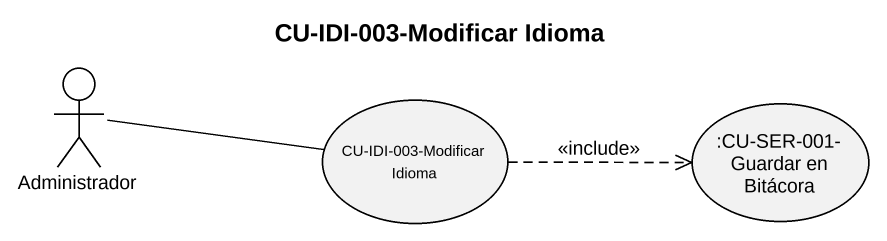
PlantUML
@startuml
title CU-IDI-003-Modificar Idioma
actor Administrador
usecase "CU-IDI-003-Modificar Idioma" as CU_IDI_003_Modificar_Idioma
usecase ":CU-SER-001-Guardar en Bitácora" as CU_SER_001_Guardar_en
Administrador -right- CU_IDI_003_Modificar_Idioma
CU_IDI_003_Modificar_Idioma .right.> CU_SER_001_Guardar_en : <<include>>
@enduml
